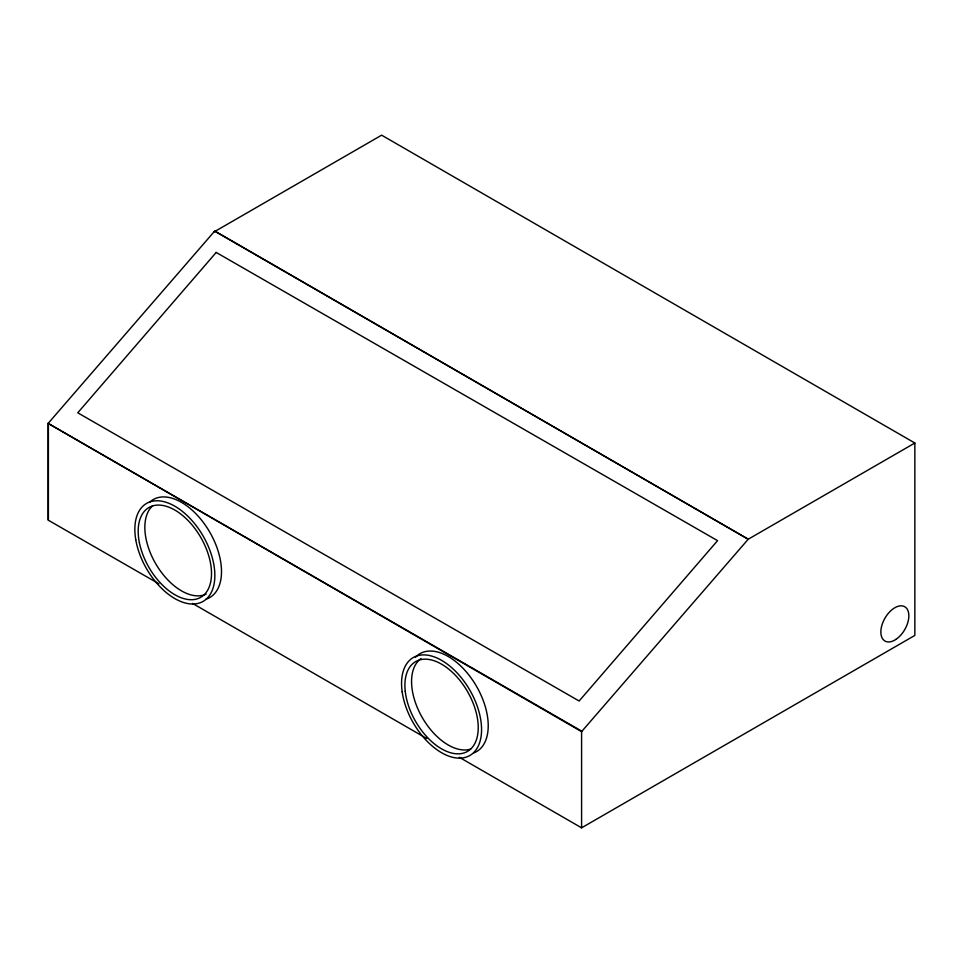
<?xml version="1.0" encoding="UTF-8"?>
<svg xmlns="http://www.w3.org/2000/svg" width="963" height="963" viewBox="0 0 963 963"><rect width="100%" height="100%" fill="white"/><g stroke="black" fill="none" stroke-linecap="round" stroke-linejoin="round"><path stroke-width="1.44" d="M213.846 232.047L381.637 135.169L914.85 443.016L914.85 635.424L581.592 827.831L459.291 757.279M914.85 443.016L748.227 539.22L581.592 731.627L48.15 423.383L214.773 230.976L748.227 539.22L215.014 231.373M158.931 583.807L48.15 520.116L48.15 423.383L581.592 731.086L581.592 827.831M192.576 603.428L426.765 738.513M48.379 423.106L48.379 519.984M149.783 502.108A56.552 32.67 60 0 1 209.814 532.238A56.552 32.67 60 0 1 205.853 599.227M415.39 657.344A56.552 32.67 60 0 1 475.168 684.067A56.552 32.67 60 0 1 474.037 752.837M206.19 594.087A51.846 29.949 60 0 1 156.632 565.293A51.846 29.949 60 0 1 152.503 505.912M470.751 749.07A51.846 29.949 60 0 1 421.361 715.966A51.846 29.949 60 0 1 421.024 658.584M216.194 252.438L77.762 412.802L579.136 701.004L717.555 540.652L216.194 252.438M895.867 639.42A19.79 11.424 -60 0 0 906.436 608.122A19.79 11.424 -60 0 0 882.264 624.096A19.79 11.424 -60 0 0 895.867 639.42M402.185 691.952A56.552 32.67 60 0 0 467.38 756.689A56.552 32.67 60 0 0 455.138 670.898A56.552 32.67 60 0 0 402.185 691.952M405.242 691.362A51.846 29.949 60 0 0 464.082 752.922A51.846 29.949 60 0 0 455.391 675.268A51.846 29.949 60 0 0 405.242 691.362M135.783 539.822A56.552 32.67 60 0 0 201.857 602.044A56.552 32.67 60 0 0 186.906 515.313A56.552 32.67 60 0 0 135.783 539.822M139.394 542.735A51.846 29.949 60 0 0 200.689 597.337A51.846 29.949 60 0 0 184.475 517.095A51.846 29.949 60 0 0 139.394 542.735"/></g></svg>
